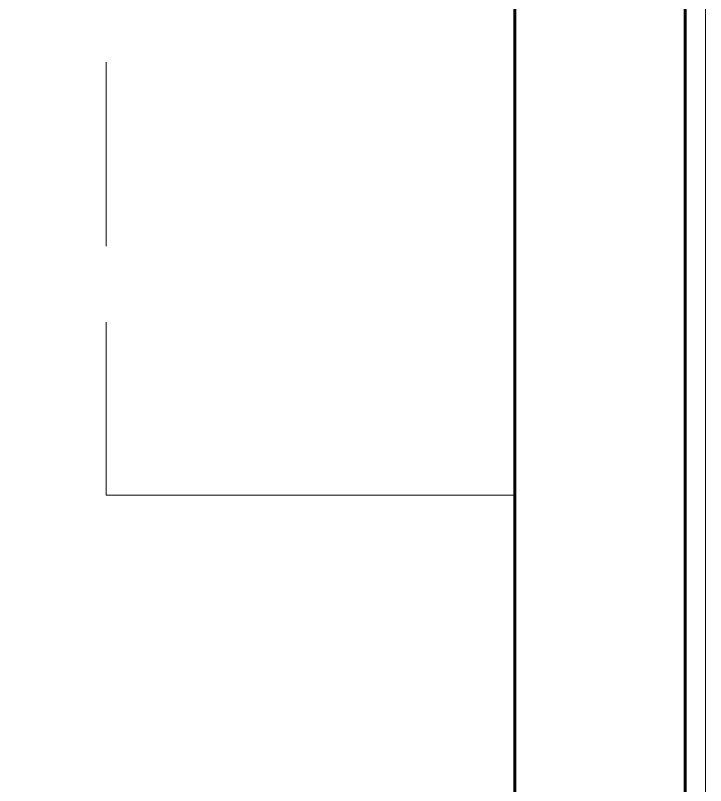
# Model space of a CAD drawing. Header units: metres. Extents: x 28 to 148, y 23 to 113.
# Drawn here: x 71.071 to 72.084, y 87.221 to 88.351 of the extents above; entities that cross this region are included whole.
import ezdxf

# ---------------------------------------------------------------- set-up
doc = ezdxf.new("R2010")
doc.units = ezdxf.units.M
for name, color, linetype, lineweight in [('Equipamiento SR', 23, 'Continuous', 0), ('GRAFO 0 BLANCO', 7, 'Continuous', 0), ('MOBILIARIO_Pen_No__1', 7, 'Continuous', 13), ('Muros el', 144, 'Continuous', 60)]:
    doc.layers.add(name, color=color, linetype=linetype, lineweight=lineweight)
doc.layers.add('Mobiliario', color=7, linetype='Continuous', lineweight=0, true_color=0x7f7f7f)

# ---------------------------------------------------------------- blocks, each defined once
blk = doc.blocks.new('Picture 18')
at = {"layer": 'Equipamiento SR', "linetype": 'Continuous'}
for p, q in [((4.125, 0), (0.075, 0)), ((0.075, -0.03), (4.125, -0.03))]:
    blk.add_line(p, q, dxfattribs=at)

msp = doc.modelspace()

# ---------------------------------------------------------------- linework, layer by layer
at = {"layer": 'GRAFO 0 BLANCO'}
for points in [[(69.0815, 85.8469), (71.804, 85.8469), (71.804, 88.8469), (68.304, 88.8469), (68.304, 85.8469), (68.3765, 85.8469)], [(69.0799, 85.8969), (71.804, 85.8969), (71.804, 88.7969), (68.354, 88.7969), (68.354, 85.8969), (68.4011, 85.8969)]]:
    msp.add_lwpolyline(points, dxfattribs=at)
at = {"layer": 'Mobiliario', "lineweight": 0}
for p, q in [((71.204, 88.0122), (71.204, 88.2822)), ((71.204, 87.8469), (71.204, 87.9007)), ((71.204, 87.6469), (71.204, 87.8469)), ((71.204, 87.6469), (71.804, 87.6469))]:
    msp.add_line(p, q, dxfattribs=at)
at = {"layer": 'Muros el', "ltscale": 0.05}
msp.add_lwpolyline([(71.804, 88.8469), (71.804, 85.8469), (72.054, 85.8469), (72.054, 88.8469)], close=True, dxfattribs=at)

# ---------------------------------------------------------------- block references
at = {"layer": 'MOBILIARIO_Pen_No__1', "linetype": 'Continuous', "rotation": 90.00000000000001}
msp.add_blockref('Picture 18', (72.054, 85.0469), dxfattribs=at)

doc.saveas('drawing.dxf')
